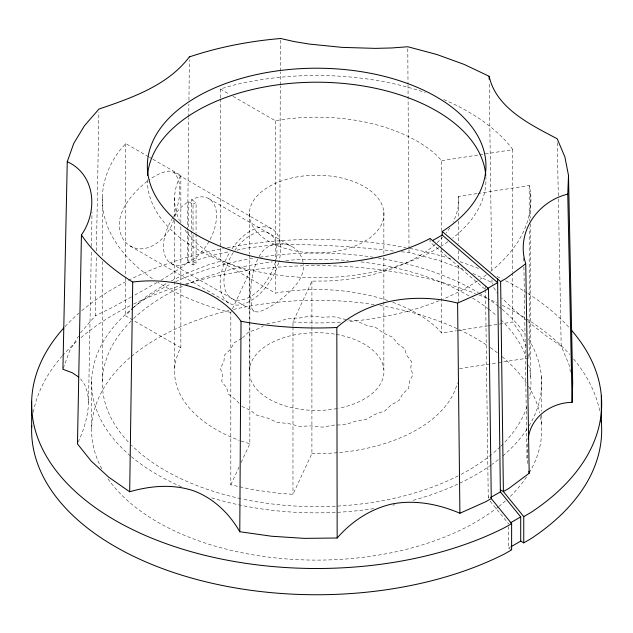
<?xml version="1.0" encoding="UTF-8"?>
<svg xmlns="http://www.w3.org/2000/svg" width="633" height="633" viewBox="0 0 633 633"><rect width="100%" height="100%" fill="white"/><g stroke="black" fill="none" stroke-linecap="round" stroke-linejoin="round"><path stroke-width="0.47" stroke-dasharray="3.17 2.37" d="M511.622 549.863L508.623 548.091L508.639 526.775M236.971 250.162L247.63 248.001L279.786 244.085L280.253 85.898M280.261 84.909L280.292 72.059M280.3 71.07L280.395 39.436M527.756 463.475L527.044 458.593L527.606 442.135M160.94 280.3L181.821 267.261L187.233 262.774L187.566 231.243M187.582 230.254L188.761 117.928M188.769 116.939L188.903 104.129M188.943 100.188L189.37 59.787M80.518 332.847L95.243 315.883L96.319 255.803M96.406 250.882L98.898 112.009M78.199 442.158C83.746 430.163 87.631 417.361 88.501 404.131L91.318 250.415M91.389 246.474L92.014 211.984M476.926 193.627L458.537 196.467L458.276 205.772A142.085 82.037 0 0 1 453.078 222.128M174.993 216.423C178.197 202.671 184.662 183.958 173.79 172.223L168.837 171.052C161.534 172.081 155.069 175.673 149.087 179.914M63.245 368.366L69.67 350.753L78.547 336.099M173.766 219.706C168.069 239.646 141.982 260.685 124.242 240.92C109.248 218.551 131.15 193.698 148.32 180.405M257.758 258.984C250.977 274.5 249.22 292.319 252.029 308.944L254.221 311.46L257.758 312.022C267.814 309.577 276.107 302.764 284.272 296.711C293.752 288.237 304.718 277.745 303.342 263.937M311.911 327.411L311.911 453.481L292.976 494.286L279.058 493.376L252.385 489.602L230.816 484.791L230.816 312.433L232.058 309.759M232.469 308.864L249.853 271.422L241.054 268.661A142.085 82.037 0 0 1 184.108 228.766M292.976 325.86L292.976 321.92L311.911 281.123L328.021 280.973A142.085 82.037 0 0 0 442.475 237.312M230.816 484.791L239.092 466.956M241.157 462.501L249.853 443.78L249.853 271.422M152.862 159.239L180.848 175.396L179.804 177.129A142.085 82.037 0 0 0 179.4 220.434M180.848 283.734L180.848 347.754L179.804 349.487A142.085 82.037 0 0 0 239.25 440.362M259.071 256.745C266.089 241.355 287.477 239.314 298.341 251.578L302.273 258.399L303.017 262.236M148.62 156.786L125.714 143.564L119.313 150.939A214.31 123.728 0 0 0 154.484 280.095M180.848 347.754L125.714 315.93L131.624 309.126M242.392 337.982L248.453 332.19L258.478 328.693L263.439 325.829M132.368 308.493L146.975 295.983L166.827 283.204M193.041 230.657L193.041 204.19L188.492 201.563L183.151 205.464A37.505 21.657 -60 0 0 173.315 216.921M193.041 204.19L196.072 202.441L196.072 232.833M172.785 217.752A37.505 21.657 -60 0 0 164.145 252.781A37.505 21.657 -60 0 0 183.151 264.626L188.492 262.347L193.041 264.974L194.56 264.333L196.072 263.225L191.53 260.598L196.871 256.697A37.505 21.657 -60 0 0 216.533 215.774A37.505 21.657 -60 0 0 196.871 197.543L191.53 199.814L191.53 230.206M241.569 338.457L234.115 342.762L230.634 349.21L224.573 355.002L223.868 361.752L220.379 368.2L222.492 374.855L221.787 381.604L226.59 387.768L228.703 394.414L235.927 399.74L240.382 404.859M508.623 548.091L510.238 547.165M156.937 282.571L132.297 296.466M131.435 296.924L111.448 307.891L95.243 315.883M171.124 281.02L185.73 273.606L208.502 264.744L220.276 261.334L275.41 293.166L278.409 292.557A142.085 82.037 0 0 1 388.108 300.659M220.276 97.838L220.276 88.976L233.047 85.273A214.31 123.728 0 0 1 425.241 92.537M187.233 262.774L216.613 254.268L230.183 251.53M232.999 96.319L275.41 120.8L278.409 120.199A142.085 82.037 0 0 1 436.952 155.56L441.731 160.64L441.731 230.57M266.754 323.914L277.934 321.904L287.952 318.407L299.646 317.995L310.827 315.986L322.339 317.204L334.034 316.801L347.588 319.879M441.731 160.64L478.706 154.919M479.679 154.768L512.762 149.649L512.762 271.779M477.899 193.476L529.204 185.54L530.707 193.255L530.707 217.95M392.697 302.273A142.085 82.037 0 0 1 436.952 327.918L441.731 332.998L456.322 330.743M457.295 330.592L487.465 325.924M488.439 325.773L512.762 322.007L521.094 334.461L526.094 346.235M459.503 368.675L497.261 362.836M498.226 362.685L529.204 357.898L529.204 227.888M311.911 453.481L328.021 453.331A142.085 82.037 0 0 0 457.374 382.886M279.786 244.085C317.584 244.757 355.414 246.356 392.958 251L394.85 251.182M292.976 321.92L306.348 322.79A214.31 123.728 0 0 0 341.606 322.094M401.472 251.792L409.045 252.488L438.867 260.448L465.753 270.204M348.546 319.981L356.229 320.789L365.447 324.958L376.121 327.736L383.345 333.053L392.563 337.223L397.366 343.395L404.59 348.712L406.702 355.366L411.505 361.53L410.801 368.279L412.914 374.926L409.424 381.382L408.72 388.132L402.659 393.916L399.178 400.373L390.901 405.152L384.84 410.936L374.815 414.433L366.539 419.212L355.358 421.222L345.341 424.719L333.646 425.131L322.466 427.14L310.953 425.922L299.267 426.333L288.585 423.556L277.064 422.338L267.846 418.168L257.172 415.39L249.948 410.073L241.656 406.323M230.816 312.433L226.764 311.531A214.31 123.728 0 0 1 157.791 282.255M241.054 441.027L249.853 443.78M472.788 273.448L491.991 282.595L492.545 284.241M485.519 289.645L488.233 496.873L489.744 497.72M220.276 88.976L229.605 94.357M149.467 157.277L152.007 158.748M173.79 172.223L271.866 228.853M208.763 198.604L291.742 246.506M191.53 199.814L196.072 202.441M171.258 263.565L254.221 311.46M130.287 246.095L229.004 303.088M570.475 372.125L569.012 364.592L561.194 346.172L546.596 336.155L527.819 321.485M527.044 320.876L511.654 307.662L501.763 297.921M484.767 289.004L430.06 242.035L430.052 238.435M490.108 501.154L508.639 523.871M80.589 378.914L84.703 384.666L87.734 393.322L88.501 404.131M493.645 287.517L497.522 293.111M512.762 149.649L511.203 147.315A214.31 123.728 0 0 0 442.056 98.875M528.508 354.322L529.204 357.898M557.269 142.726L558.338 198.034M558.353 199.023L561.194 346.172M523.752 258.05L523.808 261.018M523.902 266.944L527.044 458.593M489.246 84.173L491.841 271.739M491.952 279.636L491.991 282.595M485.471 285.997L485.503 288.735M488.233 496.873L488.249 498.218M407.794 48.725L408.008 84.157M408.016 85.146L409.021 248.555M409.029 249.537L409.045 252.488M541.413 376.69L541.413 411.141M541.413 415.082L541.413 423.936M530.707 223.876L530.707 376.991M529.204 185.54L529.204 220.996M512.762 272.768L512.762 322.007M458.537 196.467L458.537 217.151M458.537 221.091L458.537 243.745M458.537 250.636L458.537 260.487M458.537 265.409L458.537 301.854M441.731 236.481L441.731 247.313M441.731 248.294L441.731 332.998M383.859 212.213L383.859 253.548M383.859 257.489L383.859 369.696M311.911 281.123L311.911 326.43M292.976 326.85L292.976 494.286M275.41 120.8L275.41 293.166M249.362 213.456L249.362 253.809M249.362 254.798L249.362 370.938M220.276 98.819L220.276 261.334M196.072 233.814L196.072 263.225M193.041 234.582L193.041 264.974M191.53 231.187L191.53 260.598M188.492 201.563L188.492 228.038M188.492 231.955L188.492 262.347M180.848 175.396L180.848 222.674M180.848 226.614L180.848 282.753M174.573 197.892L174.573 216.605M174.573 220.545L174.573 370.25M125.714 143.564L125.714 276.534M125.714 277.515L125.714 315.93M102.364 197.219L102.364 257.481M102.364 261.429L102.364 380.955M91.65 380.852L91.65 428.098M485.827 176.219A169.304 97.751 0 0 1 452.619 238.198M447.911 241.695A169.304 97.751 0 0 1 439.729 247.076M438.898 247.582A169.304 97.751 0 0 1 253.05 270.544A169.304 97.751 0 0 1 147.347 179.353M540.432 416.561A225.024 129.915 0 0 1 529.046 473.096M526.553 476.997A225.024 129.915 0 0 1 509.874 496.77M505.514 500.814A225.024 129.915 0 0 1 498.939 506.353M498.203 506.938A225.024 129.915 0 0 1 287.097 558.979A225.024 129.915 0 0 1 106.74 477.005M101.747 468.721A225.024 129.915 0 0 1 130.786 356.949M131.529 356.324A225.024 129.915 0 0 1 228.869 310.558M233.466 309.466A225.024 129.915 0 0 1 374.079 304.568M379.832 305.494A225.024 129.915 0 0 1 458.411 329.287M459.305 329.714A225.024 129.915 0 0 1 487.996 345.974M490.306 347.564A225.024 129.915 0 0 1 497.57 352.937M502.143 356.64A225.024 129.915 0 0 1 526.276 382.957M528.413 386.249A225.024 129.915 0 0 1 539.664 412.882M528.413 339.003A225.024 129.915 0 0 1 529.046 425.851M527.075 428.976A225.024 129.915 0 0 1 501.122 457.335M498.203 459.693A225.024 129.915 0 0 1 492.086 464.298M491.295 464.859A225.024 129.915 0 0 1 411.023 500.877M394.842 504.762A225.024 129.915 0 0 1 392.903 505.166M373.842 508.592A225.024 129.915 0 0 1 209.847 497.293M181.386 486.769A225.024 129.915 0 0 1 131.158 456.488M130.422 455.863A225.024 129.915 0 0 1 133.033 307.836M133.792 307.219A225.024 129.915 0 0 1 171.116 283.853M175.563 281.725A225.024 129.915 0 0 1 255.131 257.971M259.926 257.22A225.024 129.915 0 0 1 373.122 257.18M377.917 257.932A225.024 129.915 0 0 1 478.287 292.557M479.126 293.055A225.024 129.915 0 0 1 487.212 298.198M498.345 306.301A225.024 129.915 0 0 0 487.996 298.729A285.032 164.564 0 0 1 497.024 302.764M499.12 306.91A225.024 129.915 0 0 1 501.399 308.769M502.143 309.395A225.024 129.915 0 0 1 525.153 334.082M65.088 326.557A285.032 164.564 0 0 1 78.832 313.216M81.76 310.716A285.032 164.564 0 0 1 127.565 280.791M128.428 280.356A285.032 164.564 0 0 1 223.465 248.413M227.318 247.661A285.032 164.564 0 0 1 405.982 247.669M409.836 248.421A285.032 164.564 0 0 1 451.606 258.992M460.009 261.706A285.032 164.564 0 0 1 479.062 268.701M497.024 276.518A285.032 164.564 0 0 1 502.285 279.066M505.727 280.799A285.032 164.564 0 0 1 527.036 292.913M527.859 293.435A285.032 164.564 0 0 1 569.842 328.361M336.368 334.422A67.296 38.85 0 0 1 383.93 370.803A67.296 38.85 0 0 1 338.869 408.238M337.057 408.586A67.296 38.85 0 0 1 249.355 372.054A67.296 38.85 0 0 1 335.45 334.264M231.987 248.856A42.862 24.75 -60 0 1 268.455 227.429A42.862 24.75 -60 0 1 278.837 261.801M278.575 262.727A42.862 24.75 -60 0 1 233.205 304.71A42.862 24.75 -60 0 1 229.953 251.997M33.312 412.233A285.032 164.564 0 0 1 61.852 356.419M62.493 355.691A285.032 164.564 0 0 1 78.12 340.095M81.016 337.587A285.032 164.564 0 0 1 132.756 304.449M133.634 304.022A285.032 164.564 0 0 1 180.081 285.744M185.611 284.043A285.032 164.564 0 0 1 475.51 293.554M479.062 294.954A285.032 164.564 0 0 1 487.117 298.301M502.285 305.312A285.032 164.564 0 0 1 525.382 318.122M526.213 318.644A285.032 164.564 0 0 1 569.842 354.615M573.609 358.966A285.032 164.564 0 0 1 599.696 410.801M528.674 364.917A214.31 123.728 0 0 1 529.275 398.41M526.965 406.71A214.31 123.728 0 0 1 503.718 443.306M503.045 444.002A214.31 123.728 0 0 1 500.972 446.059M500.268 446.74A214.31 123.728 0 0 1 492.245 453.869M491.525 454.462A214.31 123.728 0 0 1 460.832 474.481M458.165 475.858A214.31 123.728 0 0 1 241.798 498.875M240.849 498.669A214.31 123.728 0 0 1 131.458 445.213M128.254 441.921A214.31 123.728 0 0 1 131.624 320.504M133.634 318.557A214.31 123.728 0 0 1 183.926 285.792M185.73 284.977A214.31 123.728 0 0 1 272.317 261.88M285.839 260.495A214.31 123.728 0 0 1 348.419 260.574M360.984 261.888A214.31 123.728 0 0 1 469.235 296.054M472.558 298.048A214.31 123.728 0 0 1 487.711 308.406M488.494 309.007A214.31 123.728 0 0 1 496.707 315.835M500.972 319.815A214.31 123.728 0 0 1 526.07 356.664M234.851 250.193A37.505 21.657 -60 0 1 265.464 232.066A37.505 21.657 -60 0 1 276.051 259.111M275.442 261.753A37.505 21.657 -60 0 1 234.851 299.741A37.505 21.657 -60 0 1 234.297 251M530.707 193.255A214.31 123.728 0 0 1 490.797 271.312M486.318 274.785A214.31 123.728 0 0 1 480.028 279.28M477.583 280.91A214.31 123.728 0 0 1 442.72 299.259M439.136 300.73A214.31 123.728 0 0 1 347.454 321.651M449.81 227.817A142.085 82.037 0 0 1 446.067 233.055M278.441 246.063A67.296 38.85 0 0 0 383.725 217.19A67.296 38.85 0 0 0 287.77 178.981A67.296 38.85 0 0 0 278.441 246.063"/><path stroke-width="0.95" d="M511.045 546.698L520.706 541.12L520.706 516.9L500.379 491.888L497.593 279.003M487.94 288.244L497.641 282.65L442.182 235.033L442.182 231.433L443.788 230.507A169.304 97.751 0 0 0 356.965 71.023A169.304 97.751 0 0 0 152.213 189.235A169.304 97.751 0 0 0 428.446 239.361L430.052 238.435L488.51 288.608L491.263 498.567L485.899 501.66L459.898 513.244C438.78 504.24 415.541 499.643 392.697 503.86C370.867 508.639 351.711 521.26 337.167 538.018L304.323 538.366L271.684 536.246L239.78 531.736L241.031 321.295C216.779 287.793 172.073 277.009 132.724 282.041A252.148 145.527 0 0 1 81.435 234.938C97.941 211.469 95.781 174.748 67.264 161.676L73.792 143.335L84.466 125.73L98.954 109.058C131.664 97.933 167.872 85.479 189.402 56.835M239.78 531.736C229.423 513.616 213.812 498.511 194.117 490.986C173.165 483.794 150.63 485.693 129.686 491.778L132.724 282.041M81.435 234.938L77.471 443.923L91.255 461.14L108.741 477.195L129.686 491.778M67.264 161.676L62.912 369.3L72.17 372.687L78.682 377.046M528.159 439.326C530.232 417.4 550.971 402.525 572.113 402.366L572.683 383.432L568.497 175.412L564.881 156.889L557.19 138.777C530.778 124.756 496.122 108.354 489.135 76.276L464.195 64.424L436.841 54.501L407.779 46.755L391.756 47.958L375.409 48.377L342.192 47.38L309.616 44.112L294.48 41.643L280.395 38.447M572.113 402.366L567.761 194.141L568.497 175.412M241.031 321.295A252.148 145.527 0 0 0 336.827 327.506C369.387 298.823 416.506 292.596 457.604 303.088L483.153 291.71L488.51 288.608M567.761 194.141C537.346 201.468 515.571 232.857 525.73 263.747L505.996 278.52L500.632 281.614L503.385 491.564L523.752 516.615L523.752 542.861L520.706 541.12M525.73 263.747L529.188 473.239L509.13 488.249L503.385 491.564L500.355 489.879M432.481 240.635L442.182 235.033M490.678 497.483L500.379 491.888M510.253 522.937L520.706 516.9M491.263 498.567L511.622 523.618L504.865 527.518A285.032 164.564 0 0 1 140.858 533.477A285.032 164.564 0 0 1 63.775 327.997M523.752 516.615L530.691 512.603A285.032 164.564 0 0 0 571.757 330.537M523.752 542.861L530.691 538.849A285.032 164.564 0 0 0 601.168 420.359M442.182 231.433L500.632 281.614M528.903 471.284L529.188 473.239M489.135 76.276L489.174 79.236M457.604 303.088L459.898 513.244M336.827 327.506L337.167 538.018M601.35 396.029L601.35 422.274M511.622 523.618L511.622 549.863L504.865 553.764A285.032 164.564 0 0 1 195.605 579.171A285.032 164.564 0 0 1 31.721 425.629M31.65 401.298L31.65 427.544M147.521 175.499A169.304 97.751 0 0 1 316.437 82.211A169.304 97.751 0 0 1 485.756 175.254M189.465 56.899A252.67 145.938 0 0 1 280.419 38.526"/></g></svg>
